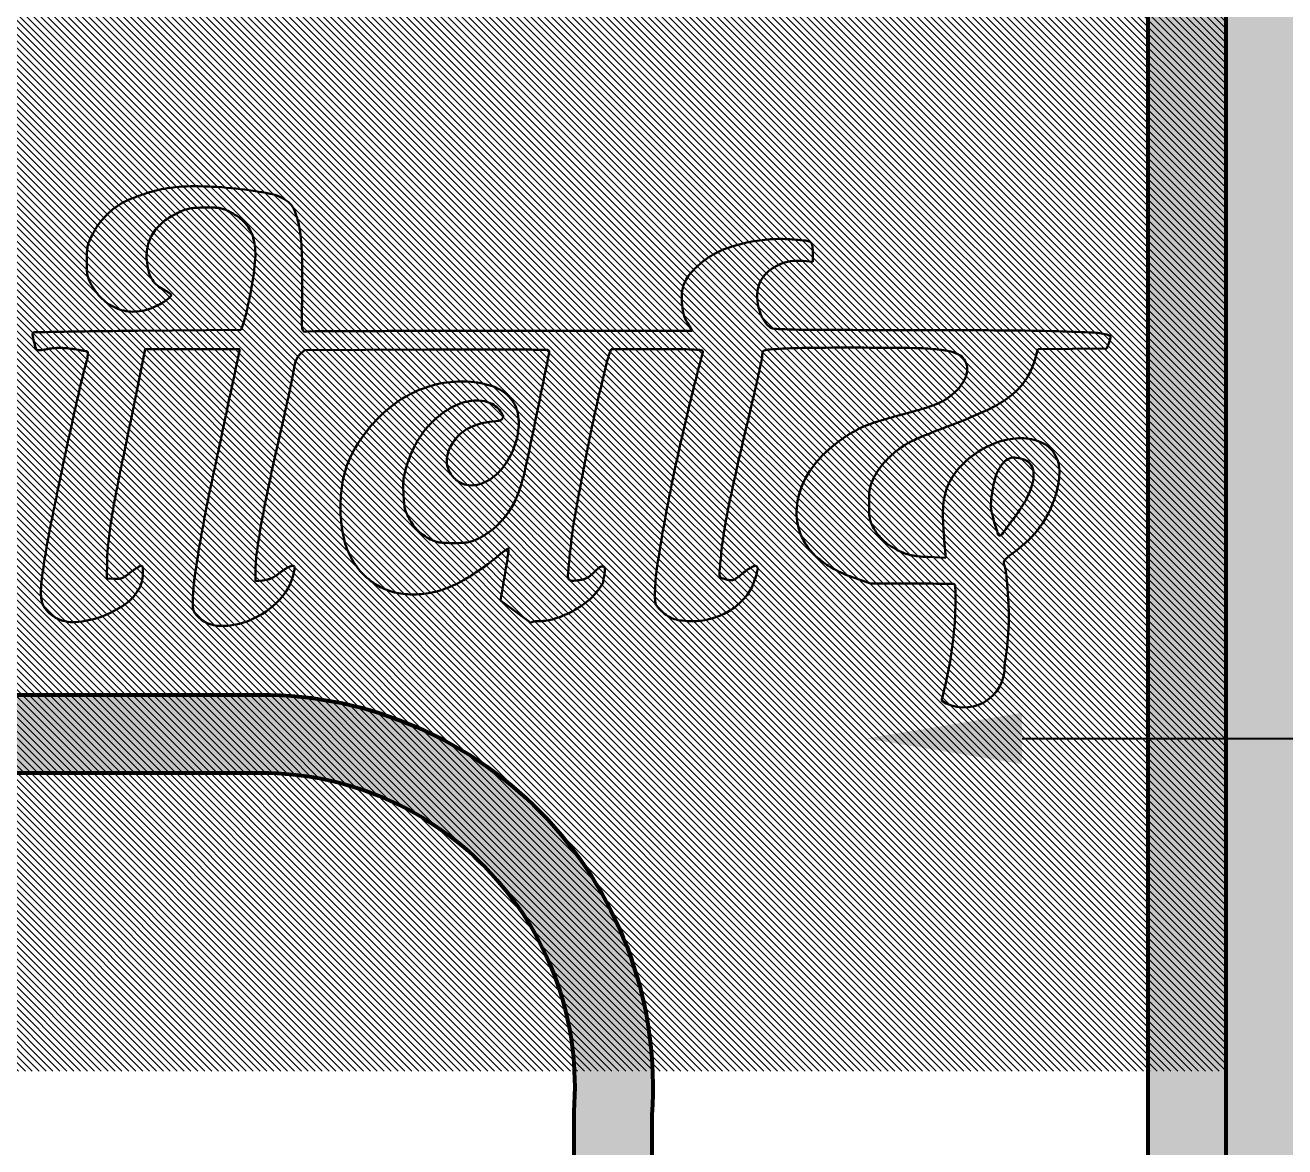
# Model space of a CAD drawing. Header units: millimetres. Extents: x 35877 to 3066687, y -650199 to -40525.
# Drawn here: x 147845.82 to 147861.95, y -179489.79 to -179475.42 of the extents above; entities that cross this region are included whole.
import ezdxf
from ezdxf import colors
from ezdxf.entities.mleader import LeaderData, LeaderLine
from ezdxf.math import Vec2, Vec3

# ---------------------------------------------------------------- set-up
doc = ezdxf.new("R2010")
doc.units = ezdxf.units.MM
doc.header["$MEASUREMENT"] = 0
doc.linetypes.add('DASHED', pattern=[0.75, 0.5, -0.25])
for name, color, linetype, lineweight in [('A8_FURNITURE', 32, 'Continuous', 30), ('dim05', 1, 'Continuous', 13), ('el', 7, 'Continuous', 20), ('Elevation 4.5', 206, 'Continuous', 5), ('furniture dimensions', 1, 'DASHED', 0), ('NAME PLATE', 7, 'Continuous', 25)]:
    doc.layers.add(name, color=color, linetype=linetype, lineweight=lineweight)
doc.styles.get("Standard").update_dxf_attribs({"font": 'arial.ttf', "height": 6})

msp = doc.modelspace()

# ---------------------------------------------------------------- hatches: boundary and pattern name
at = {"layer": 'Elevation 4.5', "lineweight": 0, "true_color": 0x636466, "transparency": 33554687}
h = msp.add_hatch(color=251, dxfattribs=at)
h.dxf.hatch_style = 1
h.paths.add_polyline_path([(147909.1989, -179434.7539), (147861.1989, -179434.7539), (147861.1989, -179494.549), (147861.1989, -179500.7539), (147909.1989, -179500.7539)])
h.paths.add_polyline_path([(147907.9729, -179436.2539), (147907.9729, -179499.2539), (147862.6989, -179499.2539), (147862.6989, -179436.2539)], flags=16)
at = {"layer": 'NAME PLATE', "lineweight": 0, "true_color": 0x000000, "transparency": 33554687}
h = msp.add_hatch(color=18, dxfattribs=at)
h.dxf.hatch_style = 1
h.set_gradient(color1=(153, 155, 55), color2=(229, 232, 120), name='INVCYLINDER')
edge = h.paths.add_edge_path()
edge.add_arc((147848.833, -179489.0178), 5.0217, 355.90198, 450)
edge.add_line((147848.833, -179483.996), (147834.9489, -179483.996))
edge.add_line((147834.9489, -179483.996), (147834.9489, -179484.996))
edge.add_line((147834.9489, -179484.996), (147848.833, -179484.996))
edge.add_arc((147848.833, -179489.0178), 4.0217, -4.57949, 90, ccw=False)
edge.add_line((147852.8419, -179489.3389), (147852.8419, -179502.3387))
edge.add_arc((147857.0204, -179502.3387), 4.1785, 180, 360)
edge.add_line((147861.1989, -179502.3387), (147861.1989, -179403.8102))
edge.add_line((147861.1989, -179403.8102), (147860.1989, -179403.8102))
edge.add_line((147860.1989, -179403.8102), (147860.1989, -179502.3387))
edge.add_arc((147857.0204, -179502.3387), 3.1785, -180, 0, ccw=False)
edge.add_line((147853.8419, -179502.3387), (147853.8419, -179489.3766))
at = {"layer": 'NAME PLATE', "lineweight": 0, "transparency": 33554687}
h = msp.add_hatch(dxfattribs=at)
h.set_pattern_fill('ANSI31', color=8, scale=0.5, angle=90)
h.set_pattern_definition([(135, (215.03829, 273.780556), (-0.044194173824, -0.044194173824), [])])
h.paths.add_polyline_path([(147861.1989, -179473.7118), (147834.9489, -179473.7118), (147834.9489, -179488.8162), (147861.1989, -179488.8162)])

# ---------------------------------------------------------------- linework, layer by layer
at = {"lineweight": 30, "transparency": 33554687}
for p, q in [((147855.9033, -179478.4532, -0.0053), (147855.9033, -179478.3269, -0.0053)), ((147855.7797, -179478.4404, -0.0053), (147855.9033, -179478.4532, -0.0053)), ((147848.5829, -179479.3246, -0.0053), (147847.2571, -179479.3353, -0.0053)), ((147848.6211, -179479.2063, -0.0053), (147848.5829, -179479.3246, -0.0053)), ((147854.3572, -179479.3353, -0.0053), (147851.9, -179479.3356, -0.0053)), ((147854.2988, -179479.2357, -0.0053), (147854.3572, -179479.3353, -0.0053)), ((147859.6722, -179479.5611, -0.0053), (147859.6997, -179479.4814, -0.0053)), ((147847.2427, -179480.1254, -0.0053), (147847.3554, -179479.5718, -0.0053)), ((147847.3554, -179479.5718, -0.0053), (147847.9615, -179479.5718, -0.0053)), ((147847.9615, -179479.5718, -0.0053), (147848.5676, -179479.5718, -0.0053)), ((147848.5676, -179479.5718, -0.0053), (147848.5492, -179479.6524, -0.0053)), ((147849.3374, -179479.6344, -0.0053), (147849.3925, -179479.5826, -0.0053)), ((147849.3925, -179479.5826, -0.0053), (147850.9603, -179479.5758, -0.0053)), ((147853.3024, -179479.6243, -0.0053), (147853.3224, -179479.5718, -0.0053)), ((147853.3224, -179479.5718, -0.0053), (147853.9156, -179479.5718, -0.0053)), ((147858.7626, -179479.6636, -0.0053), (147858.7857, -179479.5727, -0.0053)), ((147858.7857, -179479.5727, -0.0053), (147859.2289, -179479.5669, -0.0053)), ((147859.2289, -179479.5669, -0.0053), (147859.6722, -179479.5611, -0.0053)), ((147857.5882, -179482.0206, -0.0053), (147857.6069, -179482.2442, -0.0053)), ((147857.6069, -179482.2442, -0.0053), (147857.3793, -179482.2325, -0.0053)), ((147846.8629, -179482.5065, -0.0053), (147846.8657, -179482.2807, -0.0053)), ((147848.7656, -179482.5443, -0.0053), (147848.7661, -179482.4179, -0.0053)), ((147846.956, -179482.5132, -0.0053), (147846.8629, -179482.5065, -0.0053)), ((147848.8621, -179482.5334, -0.0053), (147848.7656, -179482.5443, -0.0053)), ((147856.439, -179482.5012, -0.0053), (147856.6451, -179482.571, -0.0053)), ((147856.6451, -179482.571, -0.0053), (147857.161, -179482.5726, -0.0053))]:
    msp.add_line(p, q, dxfattribs=at)
at = {"linetype": 'Continuous', "lineweight": 30, "transparency": 33554687}
msp.add_line((147852.2933, -179483.0767, -0.0053), (147851.9047, -179482.7881, -0.0053), dxfattribs=at)
at = {"lineweight": 30, "transparency": 33554687, "elevation": -0.0053}
msp.add_lwpolyline([(147858.621, -179480.99, -0.165578), (147858.6991, -179481.0547, -0.126809), (147858.7319, -179481.1613, -0.086433), (147858.7136, -179481.3062, -0.042244), (147858.6438, -179481.4795, -0.030353), (147858.5715, -179481.6035, -0.010828), (147858.454, -179481.7715, -0.004165), (147858.3277, -179481.9412, -0.234744), (147858.2934, -179481.9582, -0.321391), (147858.2798, -179481.9485, -0.004802), (147858.2476, -179481.8504, -0.012477), (147858.217, -179481.7449, -0.014928), (147858.1936, -179481.6441, -0.067594), (147858.1867, -179481.5346, -0.024239), (147858.2055, -179481.3791, -0.024499), (147858.2397, -179481.2242, -0.057984), (147858.2838, -179481.1148, -0.055252), (147858.3501, -179481.0196, -0.124944), (147858.4219, -179480.9702, -0.124914), (147858.5087, -179480.961, -0.055211)], format="xyb", close=True, dxfattribs=at)
at = {"lineweight": 30, "transparency": 33554687}
for centre, radius, start, end in [((147848.1199, -179479.9666, -0.0053), 2.5071, 104.48237, 108.41087), ((147847.8288, -179478.8396, -0.0053), 1.3431, 98.21448, 104.48245), ((147847.9961, -179479.9983, -0.0053), 2.5139, 89.1273, 98.21446), ((147847.9546, -179482.7209, -0.0053), 5.2368, 83.87876, 89.12728), ((147847.9222, -179483.0228, -0.0053), 5.5404, 79.25697, 83.87874), ((147848.8569, -179478.0965, -0.0053), 0.5262, 53.25474, 79.25687), ((147847.4832, -179478.4676, -0.0053), 0.877, 119.77569, 128.7045), ((147847.5703, -179478.6198, -0.0053), 1.0524, 112.35689, 119.7757), ((147848.1016, -179479.9117, -0.0053), 2.4492, 108.4108, 112.35694), ((147848.9949, -179477.9117, -0.0053), 0.2956, 21.38077, 53.25471), ((147847.5427, -179478.5374, -0.0053), 0.9688, 137.11535, 145.44227), ((147847.5287, -179478.5244, -0.0053), 0.9497, 128.70449, 137.1154), ((147848.1604, -179478.6634, -0.0053), 0.9241, 114.80083, 128.17793), ((147848.3316, -179479.034, -0.0053), 1.3324, 110.75198, 114.80077), ((147848.0052, -179478.1726, -0.0053), 0.4113, 101.0315, 110.75197), ((147848.0265, -179478.2819, -0.0053), 0.5226, 92.71447, 101.03154), ((147848.1413, -179480.7033, -0.0053), 2.9467, 90.4023, 92.71445), ((147848.1442, -179481.1176, -0.0053), 3.3611, 88.33689, 90.40223), ((147848.2287, -179478.2082, -0.0053), 0.4504, 79.24607, 88.33689), ((147848.2532, -179478.0791, -0.0053), 0.319, 67.82006, 79.24613), ((147847.9628, -179478.7916, -0.0053), 1.0884, 63.23885, 67.82007), ((147848.1677, -179478.3853, -0.0053), 0.6334, 42.10715, 63.23894), ((147848.2727, -179478.1945, -0.0053), 1.0711, 9.14894, 21.38074), ((147847.5401, -179478.5356, -0.0053), 0.9657, 145.44222, 153.78905), ((147847.9582, -179478.4063, -0.0053), 0.5971, 128.17799, 146.73349), ((147848.3037, -179478.2623, -0.0053), 0.45, 14.80724, 42.10716), ((147846.8623, -179478.4216, -0.0053), 2.4997, 1.46364, 9.14894), ((147846.9674, -179478.3299, -0.0053), 0.3587, 157.74725, 168.3552), ((147847.8848, -179478.7053, -0.0053), 1.3499, 153.78901, 157.74729), ((147847.8972, -179478.3662, -0.0053), 0.5241, 146.73356, 166.72431), ((147847.9646, -179478.352, -0.0053), 0.8007, 355.71625, 14.80716), ((147855.5066, -179480.3124, -0.0053), 2.1528, 101.14833, 108.14426), ((147855.5314, -179480.4379, -0.0053), 2.2807, 94.31085, 101.14833), ((147855.4888, -179479.8733, -0.0053), 1.7145, 85.84225, 94.31084), ((147854.8994, -179487.9807, -0.0053), 9.8433, 84.67108, 85.8422), ((147855.8002, -179478.3236, -0.0053), 0.1443, 60.59764, 84.67103), ((147855.8458, -179478.2427, -0.0053), 0.0514, 8.33074, 60.59761), ((147849.3111, -179478.4427, -0.0053), 2.7062, 177.57808, 180), ((147847.0505, -179478.3471, -0.0053), 0.4435, 168.35522, 177.57807), ((147847.9545, -179478.3798, -0.0053), 0.5829, 166.72435, 185.18125), ((147836.6274, -179478.6831, -0.0053), 12.738, 359.16463, 1.46372), ((147855.0991, -179479.1951, -0.0053), 0.9603, 119.22266, 127.10459), ((147855.199, -179479.3737, -0.0053), 1.165, 108.14427, 119.22259), ((147855.2709, -179478.3269, -0.0053), 0.6324, 359.99998, 8.33078), ((147849.587, -179478.4427, -0.0053), 2.9821, 179.99997, 182.18631), ((147848.2995, -179478.3485, -0.0053), 0.9294, 185.18124, 193.35731), ((147845.1596, -179478.1419, -0.0053), 3.6137, 349.4776, 355.71625), ((147855.1687, -179479.3096, -0.0053), 1.0928, 133.72949, 140.59239), ((147855.2501, -179479.3948, -0.0053), 1.2107, 127.10459, 133.72957), ((147855.6991, -179479.0006, -0.0053), 0.5597, 114.35162, 130.12176), ((147855.7161, -179479.0383, -0.0053), 0.6011, 99.1594, 114.35165), ((147855.7171, -179479.0444, -0.0053), 0.6072, 84.08311, 99.15945), ((147847.0195, -179478.5407, -0.0053), 0.4126, 182.1863, 191.59105), ((147846.8909, -179478.5671, -0.0053), 0.2814, 191.59102, 203.68683), ((147847.4128, -179478.3381, -0.0053), 0.8513, 203.68681, 208.98573), ((147847.7985, -179478.4674, -0.0053), 0.4145, 193.35728, 208.30971), ((147847.7078, -179478.5163, -0.0053), 0.3114, 208.30962, 225.94908), ((147854.6239, -179478.8752, -0.0053), 0.3949, 154.16878, 172.22123), ((147854.663, -179478.8942, -0.0053), 0.4384, 140.59231, 154.1688), ((147855.5377, -179478.8604, -0.0053), 0.343, 148.8119, 173.55873), ((147855.6259, -179478.9138, -0.0053), 0.4462, 130.1218, 148.81185), ((147847.313, -179478.3934, -0.0053), 0.7372, 208.98566, 228.28116), ((147847.7217, -179478.5019, -0.0053), 0.3315, 225.94899, 242.78241), ((147846.9915, -179479.9217, -0.0053), 1.2651, 60.74296, 62.7824), ((147847.1856, -179479.5753, -0.0053), 0.868, 58.03822, 60.74291), ((147847.1577, -179479.62, -0.0053), 0.9207, 55.92317, 58.03825), ((147847.6558, -179478.8836, -0.0053), 0.0317, 31.71747, 55.92322), ((147847.6646, -179478.8782, -0.0053), 0.0214, 317.59306, 31.71746), ((147842.6191, -179477.67, -0.0053), 6.1976, 348.36336, 349.47764), ((147916.4313, -179479.8467, -0.0053), 67.0744, 179.1647, 179.438574), ((147854.9868, -179478.9248, -0.0053), 0.7613, 172.22121, 183.26889), ((147855.8109, -179478.8912, -0.0053), 0.618, 173.55875, 189.48581), ((147847.211, -179478.5078, -0.0053), 0.5839, 228.2811, 251.25984), ((147847.1968, -179478.4324, -0.0053), 0.6586, 274.70437, 295.57503), ((147846.9695, -179477.9575, -0.0053), 1.185, 295.57503, 300.33219), ((147847.2698, -179478.4707, -0.0053), 0.5904, 300.33221, 308.34348), ((147847.4035, -179478.6397, -0.0053), 0.375, 308.34347, 317.59309), ((147843.1284, -179477.7885, -0.0053), 5.6747, 346.19697, 347.27252), ((147842.445, -179477.6342, -0.0053), 6.3753, 347.27246, 348.36337), ((147855.0053, -179478.9238, -0.0053), 0.7797, 183.2688, 194.21313), ((147855.8262, -179478.8887, -0.0053), 0.6335, 189.48576, 205.22807), ((147847.2046, -179478.5267, -0.0053), 0.564, 251.25978, 274.70445), ((147847.7367, -179478.9207, -0.0053), 0.9294, 342.09916, 346.19698), ((147850.5856, -179479.2014, -0.0053), 1.2256, 179.43858, 184.28347), ((147854.6987, -179479.0014, -0.0053), 0.4634, 194.21315, 210.37192), ((147855.6053, -179478.9927, -0.0053), 0.3893, 205.22807, 227.89616), ((147845.9364, -179479.3782, -0.0053), 0.0263, 135.0338, 190.85274), ((147845.9313, -179479.3731, -0.0053), 0.0191, 91.06949, 135.03387), ((147858.8857, -180173.2639, -0.0053), 694.0308, 91.0376862, 91.0695427), ((147847.5726, -179548.6822, -0.0053), 69.3467, 90.681503, 91.037653), ((147848.3485, -179613.9305, -0.0053), 134.5996, 90.464597, 90.681404), ((147849.4799, -179479.2843, -0.0053), 0.1168, 184.28336, 206.61211), ((147849.3944, -179479.3271, -0.0053), 0.0211, 206.61208, 285.0731), ((147849.4357, -179479.4807, -0.0053), 0.138, 90.29029, 105.07315), ((147860.7914, -181719.9137, -0.0053), 2240.5997, 90.2720662, 90.2904009), ((147851.4831, -179759.6685, -0.0053), 280.3324, 90.10796, 90.272055), ((147851.964, -180015.1359, -0.0053), 535.8002, 90.006841, 90.107911), ((147855.4175, -179479.2006, -0.0053), 0.1092, 227.89616, 266.30099), ((147855.7553, -179473.976, -0.0053), 5.3447, 266.30102, 268.64571), ((147856.0794, -179460.2642, -0.0053), 19.0603, 268.64579, 269.86595), ((147858.197, -178554.9459, -0.0053), 924.3811, 269.8659817, 269.9409246), ((147857.0173, -179699.0834, -0.0053), 219.757, 89.6494, 89.94092), ((147858.1537, -179513.38, -0.0053), 34.0502, 88.4934, 89.64939), ((147858.5272, -179499.1759, -0.0053), 19.8411, 87.16913, 88.49334), ((147859.4693, -179480.1239, -0.0053), 0.7658, 73.1667, 87.16907), ((147848.0423, -179478.9744, -0.0053), 2.1705, 190.85275, 193.24007), ((147847.764, -179479.0399, -0.0053), 1.8846, 193.24014, 195.965), ((147859.6745, -179479.4457, -0.0053), 0.0573, 52.60252, 73.16676), ((147858.7234, -179479.1436, -0.0053), 1.0331, 340.91344, 343.60163), ((147859.6979, -179479.4151, -0.0053), 0.0188, 5.42452, 52.60259), ((147859.6586, -179479.4188, -0.0053), 0.0583, 343.60148, 5.42456), ((147845.9921, -179479.5468, -0.0053), 0.0416, 195.96504, 238.28246), ((147845.9804, -179479.5657, -0.0053), 0.0194, 238.28256, 273.81056), ((147845.9053, -179478.4392, -0.0053), 1.1484, 273.81059, 275.71368), ((147845.927, -179478.656, -0.0053), 0.9305, 275.7136, 278.55212), ((147845.842, -179478.0907, -0.0053), 1.5021, 278.5521, 280.53494), ((147846.2722, -179480.4041, -0.0053), 0.8509, 95.64951, 100.53495), ((147846.2563, -179480.2427, -0.0053), 0.6886, 89.92414, 95.64955), ((147846.2561, -179480.39, -0.0053), 0.836, 84.79891, 89.9242), ((147846.1656, -179481.3839, -0.0053), 1.834, 81.95064, 84.79901), ((147845.8805, -179483.4, -0.0053), 3.8702, 80.92782, 81.95066), ((147846.1097, -179481.9647, -0.0053), 2.4167, 79.47221, 80.92774), ((147845.9221, -179482.9742, -0.0053), 3.4435, 78.61418, 79.47223), ((147846.5938, -179479.6387, -0.0053), 0.041, 58.28251, 78.61415), ((147845.9303, -179479.548, -0.0053), 0.6964, 345.0398, 348.76003), ((147846.2209, -179479.6057, -0.0053), 0.4002, 348.76005, 354.39315), ((147846.6092, -179479.6137, -0.0053), 0.0117, 359.366, 58.28262), ((147846.2638, -179479.6099, -0.0053), 0.3571, 354.39309, 359.36604), ((147854.4974, -179481.0034, -0.0053), 6.0997, 167.2039, 168.00856), ((147849.5643, -179479.8346, -0.0053), 0.3042, 144.95054, 152.38401), ((147849.4506, -179479.7549, -0.0053), 0.1653, 133.21929, 144.95054), ((147852.4868, -179833.6245, -0.0053), 354.052, 90.109296, 90.247035), ((147851.8614, -179505.756, -0.0053), 26.1829, 89.18435, 90.10932), ((147851.7145, -179516.0714, -0.0053), 36.4993, 88.74964, 89.1844), ((147172.2153, -179342.3732, -0.0053), 694.0182, 348.5538096, 348.5927708), ((147852.5106, -179479.5981, -0.0053), 0.0174, 0.00003, 88.74965), ((147852.3325, -179479.5981, -0.0053), 0.1955, 348.59284, 359.99994), ((147854.0802, -179479.9201, -0.0053), 0.8321, 159.18319, 166.107), ((147853.9156, -179557.5494, -0.0053), 77.9776, 89.731192, 90.000023), ((147854.2707, -179481.864, -0.0053), 2.2913, 86.29918, 89.73117), ((147854.3938, -179479.9617, -0.0053), 0.385, 76.32218, 86.29909), ((147857.1879, -179480.4348, -0.0053), 2.8144, 162.94667, 165.72904), ((147854.4807, -179479.6044, -0.0053), 0.0173, 342.94667, 76.32215), ((147854.8747, -179479.6206, -0.0053), 0.3834, 348.70221, 359.57177), ((147855.294, -179479.6238, -0.0053), 0.0359, 134.36771, 179.57174), ((147855.3094, -179479.6395, -0.0053), 0.058, 102.73031, 134.36776), ((147855.3838, -179479.9688, -0.0053), 0.3956, 93.79647, 102.73031), ((147856.2151, -179492.4964, -0.0053), 12.9507, 93.07777, 93.79649), ((147855.9684, -179487.9081, -0.0053), 8.3558, 90.41046, 93.0778), ((147856.3276, -179538.0505, -0.0053), 58.4994, 89.776062, 90.410439), ((147856.2691, -179552.9899, -0.0053), 73.439, 89.270413, 89.77599), ((147857.1624, -179482.8428, -0.0053), 3.2862, 84.44541, 89.27038), ((147857.3202, -179481.2201, -0.0053), 1.6558, 77.77447, 84.44548), ((147857.5934, -179479.9592, -0.0053), 0.3657, 57.31057, 77.77454), ((147857.6906, -179479.8077, -0.0053), 0.1856, 26.14889, 57.31066), ((147857.8052, -179479.4213, -0.0053), 0.9877, 328.17596, 345.79582), ((147858.6617, -179482.9499, -0.0053), 12.4817, 165.03974, 167.43439), ((148084.3746, -179529.8291, -0.0053), 241.1049, 168.008624, 168.065461), ((147845.4377, -179479.1504, -0.0053), 3.8809, 348.72874, 350.91187), ((147849.4463, -179479.7916, -0.0053), 0.1786, 159.79094, 170.9118), ((147849.567, -179479.836, -0.0053), 0.3073, 152.38396, 159.79087), ((147891.4551, -179489.1646, -0.0053), 39.3334, 166.107, 166.5397), ((147905.8887, -179492.8222, -0.0053), 53.0659, 165.72905, 166.05724), ((147841.9183, -179477.0322, -0.0053), 13.5958, 347.87465, 348.70223), ((147857.6154, -179479.8293, -0.0053), 0.2659, 334.54377, 0.00005), ((147857.6467, -179479.8293, -0.0053), 0.2346, 360, 26.14894), ((148199.5613, -179554.1753, -0.0053), 358.8365, 168.065472, 168.121851), ((147829.6739, -179476.0087, -0.0053), 19.9548, 348.07992, 348.72874), ((147851.4091, -179481.3795, -0.0053), 1.3954, 86.87051, 101.40777), ((147851.4202, -179481.1765, -0.0053), 1.1922, 70.77509, 86.87046), ((147838.3893, -179476.2741, -0.0053), 17.2052, 346.96969, 347.87473), ((147857.3381, -179479.6973, -0.0053), 0.573, 320.2045, 334.54385), ((147857.928, -179479.4975, -0.0053), 0.8431, 308.33585, 328.17602), ((147620.1828, -179433.933, -0.0053), 231.711, 348.440789, 348.500835), ((147823.966, -179474.8037, -0.0053), 25.7885, 347.47626, 348.07993), ((147851.4613, -179481.5257, -0.0053), 1.5519, 115.45869, 129.05938), ((147851.4219, -179481.443, -0.0053), 1.4602, 101.40784, 115.45862), ((147851.6449, -179480.5321, -0.0053), 0.5097, 40.40945, 70.77511), ((147739.157, -179457.1643, -0.0053), 115.5722, 348.314075, 348.553801), ((147878.5228, -179486.0693, -0.0053), 26.0358, 166.53968, 167.24488), ((147897.7823, -179490.8096, -0.0053), 44.7134, 166.05732, 166.48245), ((147789.6858, -179465.0028, -0.0053), 67.196, 346.641035, 346.969683), ((147857.234, -179479.6105, -0.0053), 0.7085, 307.26258, 320.20453), ((147857.4952, -179478.9502, -0.0053), 1.5409, 294.61989, 308.33592), ((147916.0207, -179495.7351, -0.0053), 71.2483, 167.434334, 168.094151), ((150023.8606, -179937.8919, -0.0053), 2223.0537, 168.1217746, 168.1364423), ((147851.6202, -179481.7216, -0.0053), 1.804, 129.05935, 141.20796), ((147851.8322, -179481.3185, -0.0053), 1.1438, 118.22795, 132.81429), ((147851.6281, -179480.9383, -0.0053), 0.7122, 97.42777, 118.22797), ((147851.5975, -179480.7039, -0.0053), 0.4758, 71.21595, 97.42779), ((147851.6495, -179480.5508, -0.0053), 0.3142, 35.45326, 71.21591), ((147851.7051, -179480.4808, -0.0053), 0.4306, 6.70476, 40.40946), ((147870.0447, -179484.1501, -0.0053), 17.3432, 167.24477, 168.20091), ((147856.3655, -179477.2459, -0.0053), 3.2301, 287.05363, 288.63772), ((147856.4758, -179477.5728, -0.0053), 2.8851, 288.63767, 290.22909), ((147857.257, -179479.6929, -0.0053), 0.6257, 290.22905, 295.17611), ((147857.193, -179479.5567, -0.0053), 0.7762, 295.17614, 307.26258), ((147536.4761, -179416.8125, -0.0053), 317.1506, 348.393331, 348.440772), ((147811.0691, -179471.939, -0.0053), 38.9997, 347.03355, 347.47633), ((147851.8268, -179481.3127, -0.0053), 1.1358, 132.81435, 140.96776), ((147852.0406, -179482.2657, -0.0053), 1.7855, 94.92496, 100.34115), ((147851.8856, -179480.4668, -0.0053), 0.0201, 274.92498, 297.19403), ((147851.8427, -179480.3834, -0.0053), 0.1138, 297.19396, 303.36345), ((147851.8303, -179480.3646, -0.0053), 0.1364, 303.36351, 309.34796), ((147851.4954, -179480.6606, -0.0053), 0.5034, 30.82169, 35.45331), ((147851.8235, -179480.3562, -0.0053), 0.1472, 309.34793, 315.00004), ((147851.9015, -179480.4343, -0.0053), 0.0369, 315.00003, 343.86717), ((147851.8547, -179480.4462, -0.0053), 0.085, 13.56193, 30.82178), ((147851.9028, -179480.4346, -0.0053), 0.0355, 343.86711, 13.56192), ((147851.3605, -179480.5214, -0.0053), 0.7776, 345.04411, 6.7048), ((147882.0833, -179487.0354, -0.0053), 28.5672, 166.48255, 167.07728), ((147857.9152, -179484.2611, -0.0053), 3.9456, 105.31081, 107.92269), ((148022.2179, -180084.4042, -0.0053), 626.1731, 105.3037402, 105.3108449), ((148291.8036, -181069.594, -0.0053), 1647.5817, 105.3002748, 105.3037125), ((148308.7203, -181131.4359, -0.0053), 1711.6956, 105.2967843, 105.3002221), ((148128.6954, -180473.2321, -0.0053), 1029.3165, 105.2917167, 105.2967588), ((147856.4908, -179477.6545, -0.0053), 2.8027, 285.29174, 287.05367), ((147855.0535, -179473.6219, -0.0053), 7.4019, 290.33696, 294.6199), ((147561.5895, -179421.9702, -0.0053), 291.513, 348.345355, 348.393254), ((147851.8614, -179481.9154, -0.0053), 2.1135, 141.20794, 149.07065), ((147851.8908, -179481.3646, -0.0053), 1.2182, 140.96779, 148.70413), ((147851.6953, -179480.9886, -0.0053), 0.4517, 119.85549, 134.0307), ((147851.8028, -179481.176, -0.0053), 0.6678, 109.28004, 119.85551), ((147851.8842, -179481.4085, -0.0053), 0.9141, 100.34116, 109.28004), ((147751.7825, -179459.7757, -0.0053), 102.6795, 348.052123, 348.314079), ((147872.541, -179484.6716, -0.0053), 19.8934, 168.20087, 168.82723), ((147882.9996, -179487.2456, -0.0053), 29.5072, 167.07732, 168.40153), ((148120.0412, -179543.4544, -0.0053), 272.3468, 166.641071, 166.718993), ((147857.4282, -179482.3841, -0.0053), 2.022, 118.95717, 123.13677), ((147857.0806, -179481.7558, -0.0053), 1.304, 113.15109, 118.95712), ((147857.1804, -179481.9892, -0.0053), 1.5578, 107.92267, 113.15104), ((147860.6565, -179488.6421, -0.0053), 8.6295, 111.44136, 112.37367), ((147860.0185, -179487.0174, -0.0053), 6.8841, 110.33695, 111.44137), ((147884.2545, -179488.79, -0.0053), 36.1006, 167.03364, 168.0182), ((147851.9695, -179481.4124, -0.0053), 1.3103, 148.70419, 156.15323), ((147851.821, -179481.1187, -0.0053), 0.6326, 134.0307, 152.39174), ((147851.0537, -179480.4394, -0.0053), 1.0952, 328.54741, 345.0441), ((147857.2965, -179482.1823, -0.0053), 1.781, 123.13682, 137.27436), ((147857.6165, -179481.6642, -0.0053), 1.0171, 115.92426, 125.58753), ((147858.0362, -179482.5276, -0.0053), 1.9771, 113.31413, 115.92419), ((147860.3422, -179487.8785, -0.0053), 7.8038, 112.3736, 113.31416), ((147858.6549, -179481.8739, -0.0053), 1.1751, 107.75934, 122.31373), ((147858.5738, -179481.6209, -0.0053), 0.9094, 90.12095, 107.75927), ((147858.5733, -179481.3613, -0.0053), 0.6498, 66.54625, 90.12086), ((147858.6866, -179481.1001, -0.0053), 0.3651, 30.26065, 66.54623), ((147763.5242, -179463.6221, -0.0053), 85.3273, 348.22568, 348.345313), ((147740.8599, -179458.1968, -0.0053), 109.7986, 347.976535, 348.03406), ((147798.4954, -179470.4119, -0.0053), 50.8828, 348.03413, 348.13634), ((147851.1792, -179481.5067, -0.0053), 1.3182, 149.07062, 160.26899), ((147852.2266, -179481.5261, -0.0053), 1.5914, 156.15329, 162.5921), ((147851.5997, -179481.0029, -0.0053), 0.3828, 152.39175, 179.13817), ((147884.3118, -179486.9964, -0.0053), 31.8916, 168.82728, 169.26708), ((147870.2284, -179484.4886, -0.0053), 15.6692, 166.71909, 167.34338), ((147856.853, -179481.7726, -0.0053), 1.1773, 137.27446, 156.55312), ((147857.7012, -179481.7973, -0.0053), 1.1741, 133.95143, 142.50195), ((147857.7422, -179481.8399, -0.0053), 1.2332, 125.58761, 133.95137), ((147858.6509, -179481.8677, -0.0053), 1.1677, 122.31373, 136.91377), ((147858.615, -179481.1419, -0.0053), 0.448, 358.3088, 30.26074), ((147917.4285, -179496.0318, -0.0053), 72.687, 168.094193, 168.738196), ((147868.951, -179485.5976, -0.0053), 22.3654, 168.22569, 169.31728), ((147739.3878, -179457.8832, -0.0053), 111.3037, 347.919201, 347.976497), ((147851.1583, -179481.4992, -0.0053), 1.2961, 160.26898, 171.5764), ((147852.593, -179481.641, -0.0053), 1.9754, 162.59209, 165.69023), ((147851.5189, -179481.0017, -0.0053), 0.302, 179.13817, 209.9543), ((147851.3514, -179480.6215, -0.0053), 0.7461, 306.55469, 328.54741), ((147848.5393, -179480.2501, -0.0053), 3.7801, 343.76784, 348.05215), ((147902.482, -179490.4405, -0.0053), 50.3852, 169.26715, 169.60955), ((147869.7037, -179484.3708, -0.0053), 15.1315, 167.34338, 167.98418), ((147857.3783, -179481.5496, -0.0053), 0.7671, 142.50197, 154.26385), ((147858.4427, -179481.673, -0.0053), 0.8826, 136.91374, 154.92246), ((147867.2109, -179485.3703, -0.0053), 19.4415, 167.82533, 169.18872), ((147791.9763, -179469.1387, -0.0053), 57.5241, 347.825229, 347.919194), ((147863.9407, -179484.4789, -0.0053), 15.3344, 168.0183, 169.88519), ((147851.3327, -179481.3144, -0.0053), 0.6738, 172.91067, 179.86378), ((147851.294, -179481.3096, -0.0053), 0.6348, 165.69015, 172.9107), ((147851.5453, -179480.9865, -0.0053), 0.3325, 209.95432, 238.62903), ((147851.5315, -179481.0091, -0.0053), 0.306, 238.62907, 278.48947), ((147851.5045, -179480.8279, -0.0053), 0.4892, 278.48957, 306.55469), ((148091.7479, -179531.6321, -0.0053), 242.1496, 167.984097, 168.068895), ((147856.9967, -179481.4264, -0.0053), 0.3676, 159.03628, 169.30208), ((147857.6115, -179481.662, -0.0053), 1.026, 154.26383, 159.03634), ((147858.0028, -179481.1238, -0.0053), 1.0604, 341.52079, 358.30885), ((147856.7698, -179483.2997, -0.0053), 9.9694, 169.31727, 171.31432), ((147851.835, -179481.5994, -0.0053), 1.9801, 171.57647, 179.80725), ((147853.0798, -179481.3186, -0.0053), 2.4209, 179.86379, 182.54809), ((147853.3411, -179481.307, -0.0053), 2.6825, 182.54809, 184.92875), ((147850.8273, -179480.9162, -0.0053), 1.3971, 334.76242, 343.76789), ((147999.0637, -179508.1498, -0.0053), 148.5771, 169.609587, 169.762452), ((147872.9727, -179485.1877, -0.0053), 19.2713, 168.4015, 170.22369), ((147856.6169, -179481.6702, -0.0053), 0.9199, 156.55321, 178.71374), ((147859.7056, -179481.5614, -0.0053), 3.0812, 177.58703, 179.78345), ((147857.1383, -179481.4532, -0.0053), 0.5117, 169.30206, 177.58709), ((147858.4687, -179481.6402, -0.0053), 0.8962, 166.29079, 175.63284), ((147858.2681, -179481.5912, -0.0053), 0.6898, 154.92247, 166.2907), ((147851.6992, -179481.5989, -0.0053), 1.8442, 179.80727, 190.92286), ((147851.1972, -179481.4918, -0.0053), 0.5306, 184.92867, 192.84059), ((147851.037, -179481.5283, -0.0053), 0.3663, 192.84049, 202.83502), ((147851.1638, -179481.0748, -0.0053), 1.0251, 323.98138, 334.76245), ((147860.943, -179482.863, -0.0053), 6.2485, 168.06887, 170.95643), ((147859.8533, -179481.5619, -0.0053), 3.2289, 179.78344, 181.78232), ((147859.1482, -179481.6921, -0.0053), 1.5778, 175.63286, 182.36158), ((147857.4292, -179480.9322, -0.0053), 1.6652, 333.71989, 341.52079), ((147863.7905, -179484.7171, -0.0053), 15.9593, 169.18878, 170.76966), ((147851.3984, -179481.3762, -0.0053), 0.7585, 202.83497, 208.6339), ((147851.4327, -179481.3574, -0.0053), 0.7975, 208.63393, 215.88309), ((147851.0454, -179480.9887, -0.0053), 1.1715, 314.22747, 323.98134), ((147856.2867, -179482.3635, -0.0053), 3.4902, 169.7625, 172.91793), ((147856.4469, -179481.6664, -0.0053), 0.7499, 178.71377, 204.54076), ((147857.1749, -179481.6453, -0.0053), 0.5493, 181.78235, 189.19247), ((147856.9366, -179481.6839, -0.0053), 0.3078, 189.19248, 199.81416), ((147863.8362, -179481.4987, -0.0053), 6.2697, 182.36154, 184.77429), ((147857.8436, -179481.1367, -0.0053), 1.2031, 323.76695, 333.71984), ((147856.5308, -179483.9055, -0.0053), 10.5937, 168.73823, 171.40717), ((147853.4462, -179482.792, -0.0053), 6.6072, 171.31432, 173.73578), ((147858.857, -179483.572, -0.0053), 10.1704, 169.8852, 172.07246), ((147851.2032, -179481.5235, -0.0053), 0.5143, 215.88319, 225.95388), ((147851.2254, -179481.5006, -0.0053), 0.5462, 225.95399, 235.68132), ((147850.9887, -179480.8356, -0.0053), 1.324, 302.0116, 305.31321), ((147850.9919, -179480.84, -0.0053), 1.3186, 305.31322, 308.61804), ((147851.4091, -179481.3623, -0.0053), 0.6501, 308.61793, 314.22744), ((147864.4956, -179483.3834, -0.0053), 11.7623, 172.91801, 174.19477), ((147868.9604, -179484.4964, -0.0053), 15.1999, 170.22366, 172.1263), ((147860.1951, -179482.744, -0.0053), 5.4913, 170.95642, 174.13773), ((147857.0492, -179481.6433, -0.0053), 0.4276, 199.81423, 208.11757), ((147857.2441, -179481.5391, -0.0053), 0.6486, 208.11759, 218.12355), ((147857.2767, -179481.5135, -0.0053), 0.69, 218.12355, 227.67541), ((147857.8076, -179481.1104, -0.0053), 1.2476, 314.01531, 323.76689), ((147849.0272, -179482.3069, -0.0053), 2.1616, 173.73581, 179.30524), ((147850.9432, -179481.7448, -0.0053), 1.0744, 190.92286, 207.58234), ((147851.4827, -179481.1235, -0.0053), 1.0027, 235.68142, 241.85435), ((147851.1981, -179481.6557, -0.0053), 0.3991, 241.85445, 250.5258), ((147851.1691, -179481.7376, -0.0053), 0.3123, 250.52588, 260.94835), ((147851.2085, -179481.4901, -0.0053), 0.5629, 260.9484, 268.19367), ((147851.2914, -179478.8611, -0.0053), 3.1931, 268.19368, 270.19899), ((147851.2914, -179478.8607, -0.0053), 3.1936, 270.19903, 272.34114), ((147851.4022, -179481.57, -0.0053), 0.482, 272.3412, 280.99768), ((147851.4288, -179481.7067, -0.0053), 0.3428, 280.99769, 291.81717), ((147851.1704, -179481.0613, -0.0053), 1.038, 291.8172, 296.55374), ((147851.3321, -179481.3848, -0.0053), 0.6763, 296.55374, 302.01162), ((147856.4293, -179481.6745, -0.0053), 0.7305, 204.54078, 219.64678), ((147857.31, -179481.477, -0.0053), 0.7395, 227.67547, 236.88779), ((147857.3909, -179481.353, -0.0053), 0.8875, 236.88784, 244.92245), ((147857.3378, -179480.6241, -0.0053), 1.9239, 306.96597, 314.01525), ((147861.2065, -179484.2972, -0.0053), 13.3414, 170.76968, 172.38173), ((147850.6161, -179482.4244, -0.0053), 1.85, 172.07238, 179.79728), ((147850.7721, -179481.8342, -0.0053), 0.8813, 207.58232, 226.22547), ((147850.3834, -179480.4839, -0.0053), 2.2872, 306.41231, 310.61322), ((147852.9208, -179483.443, -0.0053), 1.6107, 128.31255, 130.61324), ((147852.3887, -179482.7696, -0.0053), 0.7526, 124.24822, 128.31258), ((147852.4068, -179482.7961, -0.0053), 0.7847, 121.24451, 124.24824), ((147845.6031, -179481.3146, -0.0053), 6.4587, 350.85445, 351.81198), ((147836.0143, -179479.9349, -0.0053), 16.1462, 351.81195, 352.14197), ((147852.0026, -179482.1298, -0.0053), 0.00529, 18.84696, 121.2444), ((147851.9781, -179482.1381, -0.0053), 0.0311, 352.142, 18.84705), ((147887.4948, -179485.7217, -0.0053), 34.88, 174.1948, 174.63895), ((147864.7865, -179483.2154, -0.0053), 10.1068, 174.13768, 175.66791), ((147856.5882, -179481.5427, -0.0053), 0.9369, 219.64681, 232.18116), ((147857.4508, -179481.225, -0.0053), 1.0288, 244.9224, 249.8713), ((147857.2714, -179481.7144, -0.0053), 0.5075, 249.8713, 258.26779), ((147857.3153, -179481.5028, -0.0053), 0.7237, 258.26781, 264.98736), ((147857.5573, -179478.7439, -0.0053), 3.4932, 264.98735, 267.07836), ((147858.5634, -179482.4364, -0.0053), 0.2597, 128.41971, 140.24674), ((147861.2703, -179485.8493, -0.0053), 4.6158, 126.96588, 128.4198), ((147850.8812, -179483.0518, -0.0053), 4.8799, 171.40718, 175.00574), ((147848.0327, -179483.5608, -0.0053), 1.4251, 125.39029, 127.64996), ((147847.7533, -179483.1675, -0.0053), 0.9426, 122.31017, 125.39021), ((147847.7941, -179483.232, -0.0053), 1.0189, 119.95721, 122.31015), ((147847.3003, -179482.3753, -0.0053), 0.0301, 90.00004, 119.95712), ((147847.3003, -179482.3684, -0.0053), 0.0232, 4.91075, 89.99998), ((147846.7585, -179482.4149, -0.0053), 0.5669, 356.45381, 4.91072), ((147885.2227, -179532.0883, -0.0053), 61.4155, 126.030195, 126.069843), ((147874.6863, -179517.6022, -0.0053), 43.5028, 125.97896, 126.0303), ((147849.3744, -179482.7364, -0.0053), 0.4179, 120.92882, 125.97897), ((147849.3607, -179482.7135, -0.0053), 0.3911, 115.62133, 120.92872), ((147849.3346, -179482.659, -0.0053), 0.3307, 110.21296, 115.62136), ((147849.2395, -179482.4008, -0.0053), 0.0556, 90.00004, 110.21299), ((147849.2395, -179482.3902, -0.0053), 0.045, 65.18866, 90.00004), ((147847.9918, -179482.1516, -0.0053), 1.2964, 347.33677, 349.68146), ((147849.2518, -179482.3636, -0.0053), 0.0156, 10.75214, 65.18863), ((147849.205, -179482.3724, -0.0053), 0.0632, 349.68148, 10.75214), ((147849.5673, -179479.3776, -0.0053), 3.662, 303.45967, 306.41231), ((147840.6178, -179480.512, -0.0053), 11.5082, 350.23316, 350.85447), ((147853.7043, -179483.0489, -0.0053), 0.8657, 127.80454, 134.46296), ((147853.2077, -179482.4086, -0.0053), 0.0554, 78.38812, 127.80461), ((147853.213, -179482.3826, -0.0053), 0.0289, 1.16852, 78.38811), ((147852.8754, -179482.3895, -0.0053), 0.3666, 349.04397, 1.16858), ((147856.1333, -179482.7225, -0.0053), 2.2507, 172.1263, 179.92171), ((147855.8931, -179483.5523, -0.0053), 1.4218, 126.13182, 129.90269), ((147855.3532, -179482.8128, -0.0053), 0.5061, 117.98245, 126.13175), ((147855.2438, -179482.6069, -0.0053), 0.273, 107.37287, 117.98242), ((147855.1695, -179482.3695, -0.0053), 0.0243, 45.00003, 107.37281), ((147853.8721, -179482.0912, -0.0053), 1.3596, 342.48878, 347.22646), ((147855.1566, -179482.3825, -0.0053), 0.0426, 347.22641, 45.00002), ((147856.7254, -179481.366, -0.0053), 1.1607, 232.18116, 243.35757), ((147857.0258, -179480.7672, -0.0053), 1.8306, 243.35755, 251.30152), ((147858.4093, -179482.3101, -0.0053), 0.0601, 170.00158, 200.81682), ((147858.4122, -179482.3106, -0.0053), 0.063, 140.24666, 170.00164), ((147857.9208, -179482.4958, -0.0053), 0.4625, 6.15552, 20.81673), ((147846.9827, -179482.1417, -0.0053), 0.3724, 265.8859, 274.30665), ((147846.9998, -179482.3686, -0.0053), 0.1448, 274.30665, 291.35227), ((147846.9726, -179482.2991, -0.0053), 0.2195, 291.3523, 304.37009), ((147846.2957, -179481.3093, -0.0053), 1.4186, 304.37013, 307.64997), ((147846.9936, -179482.4752, -0.0053), 0.325, 332.97103, 347.48136), ((147846.7077, -179482.4118, -0.0053), 0.6178, 347.48128, 356.4538), ((147850.1821, -179482.8227, -0.0053), 2.2188, 172.38174, 178.45619), ((147848.8192, -179482.1528, -0.0053), 0.383, 276.43096, 282.57572), ((147848.7982, -179482.0589, -0.0053), 0.4793, 282.57569, 287.7697), ((147848.8139, -179482.1078, -0.0053), 0.4279, 287.76966, 293.10385), ((147848.9315, -179482.3836, -0.0053), 0.1281, 293.1039, 306.20576), ((147859.3795, -179496.6559, -0.0053), 17.5598, 126.10979, 126.20582), ((147882.453, -179528.286, -0.0053), 56.7113, 126.06979, 126.10989), ((147848.535, -179482.2736, -0.0053), 0.7397, 316.34377, 347.33679), ((147850.7819, -179481.824, -0.0053), 0.8954, 226.22546, 244.64708), ((147850.7174, -179481.3139, -0.0053), 1.4096, 294.60224, 300.474), ((147849.6643, -179479.5243, -0.0053), 3.4861, 300.47401, 303.45964), ((147884.8952, -179488.1922, -0.0053), 33.4303, 170.34743, 170.52963), ((147913.329, -179493.0281, -0.0053), 62.2724, 170.233138, 170.347501), ((147852.8735, -179482.4727, -0.0053), 0.1066, 174.63889, 200.99367), ((147852.8069, -179482.4983, -0.0053), 0.0353, 200.99354, 234.13851), ((147852.8142, -179482.4883, -0.0053), 0.0477, 234.13849, 260.60861), ((147852.8299, -179482.3932, -0.0053), 0.144, 260.60871, 273.93511), ((147852.7583, -179481.3523, -0.0053), 1.1874, 273.93513, 276.7544), ((147852.8319, -179481.9737, -0.0053), 0.5617, 276.75438, 283.12769), ((147852.913, -179482.3214, -0.0053), 0.2046, 283.12766, 296.66875), ((147852.9035, -179482.3025, -0.0053), 0.2257, 296.66871, 309.39978), ((147852.5524, -179481.8751, -0.0053), 0.7788, 309.39977, 314.46298), ((147851.4287, -179481.3944, -0.0053), 2.1381, 325.64769, 326.61484), ((147853.1992, -179482.5612, -0.0053), 0.0177, 326.61475, 355.89074), ((147853.3058, -179482.5689, -0.0053), 0.0892, 170.21494, 175.89065), ((147858.0433, -179483.3859, -0.0053), 4.8965, 169.89474, 170.21491), ((147856.9645, -179483.1936, -0.0053), 3.8008, 169.40355, 169.89469), ((147858.892, -179483.5542, -0.0053), 5.7617, 169.04401, 169.4036), ((147854.7606, -179482.4559, -0.0053), 0.0522, 175.66786, 239.32329), ((147854.7652, -179482.4482, -0.0053), 0.0611, 239.32318, 251.10472), ((147854.9326, -179481.959, -0.0053), 0.5782, 251.10479, 253.36401), ((147854.9509, -179481.8978, -0.0053), 0.6421, 253.36389, 255.74983), ((147854.9735, -179481.8089, -0.0053), 0.7338, 255.74978, 257.90839), ((147854.8558, -179482.3585, -0.0053), 0.1717, 257.90848, 271.01925), ((147854.8572, -179482.438, -0.0053), 0.0922, 271.01928, 291.90312), ((147854.8302, -179482.3708, -0.0053), 0.1646, 291.90316, 306.32355), ((147854.2843, -179481.6284, -0.0053), 1.0861, 306.32361, 309.9027), ((147854.1281, -179482.172, -0.0053), 1.0912, 336.13724, 342.4888), ((147856.9178, -179558.4487, -0.0053), 75.8765, 89.665538, 89.81634), ((147857.1128, -179525.0447, -0.0053), 42.4719, 89.43272, 89.66557), ((147856.3207, -179605.048, -0.0053), 122.4791, 89.362594, 89.432724), ((147857.6814, -179482.7402, -0.0053), 0.1638, 82.11754, 89.36258), ((147857.6999, -179482.607, -0.0053), 0.0293, 1.20682, 82.11755), ((147852.0516, -179483.1288, -0.0053), 6.3657, 3.99911, 6.15543), ((147846.5912, -179482.6769, -0.0053), 0.5736, 175.00578, 192.40236), ((147846.7561, -179482.3541, -0.0053), 0.5916, 305.29723, 332.97102), ((147850.7289, -179481.9358, -0.0053), 0.7717, 244.64708, 260.33418), ((147850.7837, -179481.614, -0.0053), 1.0982, 260.33419, 272.37629), ((147850.7784, -179481.4861, -0.0053), 1.2262, 272.37628, 283.77218), ((147850.7579, -179481.4024, -0.0053), 1.3123, 283.77209, 294.60232), ((147865.5587, -179484.9883, -0.0053), 13.8302, 170.44096, 170.84612), ((147852.5523, -179482.2264, -0.0053), 0.7394, 307.18298, 322.63625), ((147851.3202, -179481.2856, -0.0053), 2.2896, 322.63617, 323.85725), ((147852.0601, -179481.826, -0.0053), 1.3734, 323.85717, 325.64774), ((147855.0647, -179482.721, -0.0053), 1.1821, 179.92174, 183.69559), ((147854.4358, -179482.2432, -0.0053), 0.7871, 309.98955, 324.58822), ((147854.6775, -179482.4151, -0.0053), 0.4904, 324.58818, 336.13725), ((147850.0627, -179482.7679, -0.0053), 7.6682, 359.60968, 1.20684), ((147852.8056, -179483.0761, -0.0053), 5.6099, 1.38027, 3.99904), ((147846.282, -179482.7449, -0.0053), 0.2571, 192.40233, 221.63211), ((147846.3571, -179481.7905, -0.0053), 1.2822, 289.77594, 305.2972), ((147850.3984, -179482.8285, -0.0053), 2.4352, 178.4562, 180.6517), ((147848.2018, -179482.8535, -0.0053), 0.2385, 180.65171, 192.73838), ((147848.0843, -179482.88, -0.0053), 0.118, 192.73835, 211.94692), ((147848.2579, -179482.0092, -0.0053), 1.1227, 293.66937, 316.34381), ((147852.1907, -179481.7497, -0.0053), 1.3377, 297.26875, 307.18298), ((147854.0198, -179482.7885, -0.0053), 0.135, 183.69567, 202.31674), ((147854.0105, -179482.7923, -0.0053), 0.125, 202.31676, 221.96471), ((147854.6106, -179482.2527, -0.0053), 0.932, 221.96464, 226.4304), ((147854.3745, -179482.1701, -0.0053), 0.8824, 296.59055, 309.98958), ((147853.5651, -179482.7918, -0.0053), 4.1658, 356.26043, 359.60971), ((147846.4271, -179482.616, -0.0053), 0.4511, 221.63209, 240.81972), ((147846.429, -179482.6125, -0.0053), 0.4551, 240.81973, 273.96492), ((147846.3756, -179481.842, -0.0053), 1.2274, 273.96494, 289.7759), ((147848.2027, -179482.8062, -0.0053), 0.2576, 211.94693, 222.66374), ((147848.321, -179482.6972, -0.0053), 0.4184, 222.66371, 268.46092), ((147848.3348, -179482.1845, -0.0053), 0.9312, 268.46086, 293.66946), ((147852.325, -179483.1001, -0.0053), 0.0394, 101.13416, 143.62107), ((147852.3614, -179483.2263, -0.0053), 0.1706, 93.45279, 104.92093), ((147852.4082, -179484.0021, -0.0053), 0.9479, 90.23025, 93.45281), ((147852.4018, -179482.4132, -0.0053), 0.6411, 270.23022, 287.28769), ((147852.2023, -179481.7722, -0.0053), 1.3123, 287.28771, 297.26874), ((147854.3168, -179482.5615, -0.0053), 0.5058, 226.43034, 237.72816), ((147854.2373, -179482.6874, -0.0053), 0.3569, 237.72812, 252.40029), ((147854.2757, -179482.5665, -0.0053), 0.4837, 252.40023, 264.63042), ((147854.3685, -179481.5785, -0.0053), 1.476, 264.63038, 269.95472), ((147854.3681, -179482.1668, -0.0053), 0.8877, 269.9547, 283.37657), ((147854.3637, -179482.1487, -0.0053), 0.9064, 283.37653, 296.59054), ((147852.7586, -179482.7391, -0.0053), 4.974, 344.4656, 356.26036), ((147855.645, -179483.0077, -0.0053), 2.7697, 356.93991, 1.38023), ((147853.9646, -179482.9178, -0.0053), 4.4525, 350.91672, 356.93987), ((147857.8417, -179483.6403, -0.0053), 0.5199, 235.98385, 2.15272)]:
    msp.add_arc(centre, radius, start, end, dxfattribs=at)
at = {"layer": 'A8_FURNITURE', "color": 18, "linetype": 'ByBlock', "lineweight": 53, "true_color": 0x000000, "transparency": 33554687, "elevation": -0.0053}
for points in [[(147834.9489, -179484.996), (147848.833, -179484.996, -0.4378222), (147852.8419, -179489.3389), (147852.8419, -179502.3387, 1), (147861.1989, -179502.3387), (147861.1989, -179403.8102)], [(147834.9489, -179483.996), (147848.833, -179483.996, -0.435321), (147853.8419, -179489.3766), (147853.8419, -179502.3387, 1), (147860.1989, -179502.3387), (147860.1989, -179403.8102)]]:
    msp.add_lwpolyline(points, format="xyb", dxfattribs=at)
at = {"layer": 'el', "lineweight": 0, "transparency": 33554559, "elevation": -0.0053}
msp.add_lwpolyline([(147909.1989, -179500.7539), (147861.1989, -179500.7539), (147861.1989, -179434.7539), (147909.1989, -179434.7539)], close=True, dxfattribs=at)
at = {"layer": 'el', "lineweight": 30, "transparency": 33554559, "elevation": -0.0053}
msp.add_lwpolyline([(147909.1989, -179500.7539), (147861.1989, -179500.7539), (147861.1989, -179434.7539), (147909.1989, -179434.7539)], close=True, dxfattribs=at)
at = {"layer": 'furniture dimensions', "color": 32, "linetype": 'ByBlock', "lineweight": 0, "transparency": 33554687, "elevation": -0.0053}
msp.add_lwpolyline([(147834.9489, -179403.8102), (147861.1989, -179403.8102), (147861.1989, -179527.8102), (147834.9489, -179527.8102)], close=True, dxfattribs=at)

# ---------------------------------------------------------------- leaders
at = {"layer": 'dim05', "color": 1, "lineweight": 0, "transparency": 33554687}
ml = msp.add_multileader_mtext('Standard', dxfattribs=at)
ml.set_content('\\A1;Texture/Tile', color=1)
ml.set_leader_properties(color=5)
ml.build(insert=Vec2(0, 0))
ml.multileader.update_dxf_attribs({"text_right_attachment_type": 6, "dogleg_length": 0.36, "arrow_head_size": 2})
ctx = ml.context
ctx.base_point, ctx.char_height, ctx.arrow_head_size, ctx.landing_gap_size, ctx.plane_origin = Vec3(147950.5292, -179484.5494, -0.0053), 2, 2, 0.09, Vec3(147935.3976, -179484.5494, -0.0053)
ctx.right_attachment = 6
notes = []
notes.append((ctx, [(0, (1, 1, 0), (147950.1692, -179484.5494, -0.0053), (1, 0), 0.36, [(0, [(147856.5851, -179484.5579, -0.0053)], 0, [])])]))
ctx.mtext.insert, ctx.mtext.width, ctx.mtext.flow_direction = Vec3(147950.6192, -179483.5323, -0.0053), 23.76669, 5
for ctx, leaders in notes:
    for number, flags, end, landing, length, lines in leaders:
        leader = LeaderData()
        leader.index, (leader.has_last_leader_line, leader.has_dogleg_vector, leader.attachment_direction) = number, flags
        leader.last_leader_point, leader.dogleg_vector, leader.dogleg_length = Vec3(end), Vec3(landing), length
        for number, points, colour, breaks in lines:
            line = LeaderLine()
            line.index, line.vertices, line.color, line.breaks = number, Vec3.list(points), colors.encode_raw_color(colour), breaks
            leader.lines.append(line)
        ctx.leaders.append(leader)

doc.saveas('drawing.dxf')
